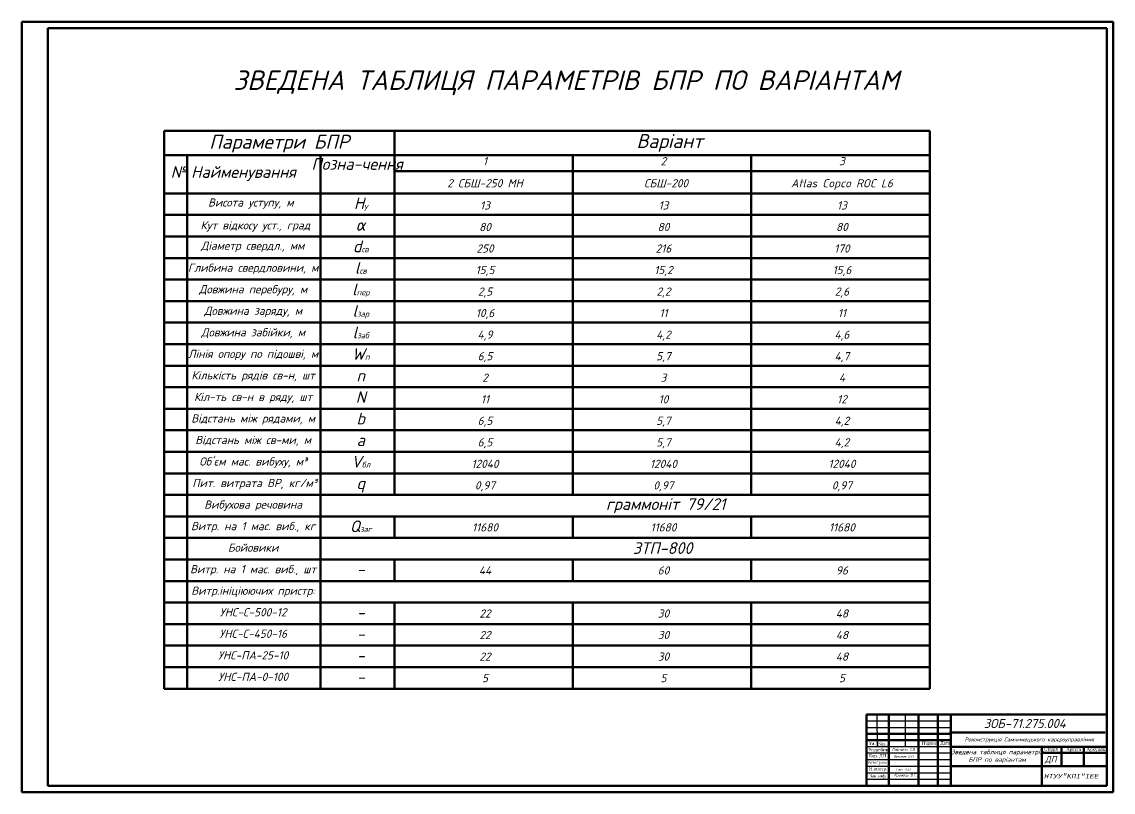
# Model space of a CAD drawing. Header units: millimetres. Extents: x 1555 to 5750, y -1109 to 1444.
# Drawn here: x 1555 to 2396, y 850 to 1444 of the extents above; entities that cross this region are included whole.
import ezdxf

# ---------------------------------------------------------------- set-up
doc = ezdxf.new("R2010")
doc.units = ezdxf.units.MM
doc.layers.add('Вставка', color=7, linetype='Continuous')

# ---------------------------------------------------------------- blocks, each defined once
blk = doc.blocks.new('A$C3CA734DA')
at = {"color": 1, "lineweight": 50}
for p, q in [((0, 0), (594, 0)), ((0, -841), (0, 0)), ((594, 0), (594, -841)), ((594, -841), (0, -841))]:
    blk.add_line(p, q, dxfattribs=at)

msp = doc.modelspace()

# ---------------------------------------------------------------- linework, layer by layer
at = {"lineweight": 80}
for p, q in [((1575.1645, 1439.2759), (2391.1645, 1439.2759)), ((1575.1645, 855.2759), (1575.1645, 1439.2759)), ((2391.1645, 1439.2759), (2391.1645, 855.2759)), ((2206.1645, 910.2759), (2206.1645, 855.2759)), ((2391.1645, 910.2759), (2206.1645, 910.2759)), ((2223.1645, 910.2759), (2223.1645, 855.2759)), ((2246.1645, 910.2759), (2246.1645, 855.2759)), ((2261.1645, 910.2759), (2261.1645, 855.2759)), ((2271.1645, 910.2759), (2271.1645, 855.2759)), ((2269.9299, 896.2284), (2389.9299, 896.2284)), ((2271.1645, 885.2759), (2391.1645, 885.2759)), ((2341.3072, 885.561), (2341.3072, 855.561)), ((2356.3072, 885.561), (2356.3072, 870.561)), ((2373.6645, 885.2759), (2373.6645, 870.2759)), ((2391.3072, 880.561), (2341.3072, 880.561)), ((2271.1645, 870.2759), (2391.1645, 870.2759)), ((2391.1645, 855.2759), (1575.1645, 855.2759))]:
    msp.add_line(p, q, dxfattribs=at)
at = {"lineweight": 50}
for p, q in [((1664.8099, 1360.1189), (2254.841, 1360.1189)), ((1664.8099, 930.0857), (1664.8099, 1360.1189)), ((1842.2656, 1360.1189), (1842.2656, 1079.514)), ((2254.841, 930.0857), (2254.841, 1360.1189)), ((1664.8099, 1341.4314), (2254.841, 1341.4314)), ((1682.5555, 1341.4314), (1682.5555, 930.0857)), ((1785.2219, 1341.4314), (1785.2219, 930.0857)), ((1979.7907, 1079.514), (1979.7907, 1341.4314)), ((2117.3159, 1079.514), (2117.3159, 1341.4314)), ((1842.2656, 1329.0312), (2254.841, 1329.0312)), ((1664.8099, 1311.8723), (2254.841, 1311.9581)), ((1664.8099, 1295.3549), (2254.841, 1295.3549)), ((1664.8099, 1278.7518), (2254.841, 1278.7518)), ((1664.8099, 1262.1486), (2254.841, 1262.1486)), ((1664.8099, 1245.5455), (2254.841, 1245.5455)), ((1664.8099, 1228.9424), (2254.841, 1228.9424)), ((1664.8099, 1212.3392), (2254.841, 1212.3392)), ((1664.8099, 1195.7361), (2254.841, 1195.7361)), ((1664.8099, 1179.1329), (2254.841, 1179.1329)), ((1664.8099, 1162.5298), (2254.841, 1162.5298)), ((1664.8099, 1145.9266), (2254.841, 1145.9266)), ((1664.8099, 1129.3235), (2254.841, 1129.3235)), ((1664.8099, 1112.7203), (2254.841, 1112.7203)), ((1664.8099, 1096.1172), (2254.841, 1096.1172)), ((1664.8099, 1079.514), (2254.841, 1079.514)), ((1664.8099, 1062.9109), (2254.841, 1062.9109)), ((1842.2656, 1062.9109), (1842.2656, 1046.3077)), ((1979.7907, 1046.3077), (1979.7907, 1062.9109)), ((2117.3159, 1046.3077), (2117.3159, 1062.9109)), ((1664.8099, 1046.3077), (2254.841, 1046.3077)), ((1664.8099, 1029.7046), (2254.841, 1029.7046)), ((1842.2656, 1029.7046), (1842.2656, 1013.1015)), ((1979.7907, 1013.1015), (1979.7907, 1029.7046)), ((2117.3159, 1013.1015), (2117.3159, 1029.7046)), ((1664.8099, 1013.1015), (2254.841, 1013.1015)), ((1664.8099, 996.4983), (2254.841, 996.4983)), ((1842.2656, 996.4983), (1842.2656, 930.0857)), ((1979.7907, 930.0857), (1979.7907, 996.4983)), ((2117.3159, 930.0857), (2117.3159, 996.4983)), ((1664.8099, 979.8952), (2254.841, 979.8952)), ((1664.8099, 963.292), (2254.841, 963.292)), ((1664.8099, 946.6889), (2254.841, 946.6889)), ((1664.8099, 930.0857), (2254.841, 930.0857)), ((2206.1645, 895.2759), (2271.1645, 895.2759)), ((2271.1645, 890.2759), (2206.1645, 890.2759))]:
    msp.add_line(p, q, dxfattribs=at)
at = {"lineweight": 25}
for p, q in [((2214.121, 909.0716), (2214.2875, 885.1049)), ((2235.9402, 909.9038), (2235.9402, 885.2713)), ((2206.1645, 900.2759), (2206.1645, 905.2759)), ((2233.7749, 889.9315), (2233.4418, 890.2644)), ((2206.1645, 855.2759), (2206.1645, 860.2759))]:
    msp.add_line(p, q, dxfattribs=at)
at = {"lineweight": 30}
for p, q in [((2206.1645, 905.2759), (2271.1645, 905.2759)), ((2206.1645, 900.2759), (2271.1645, 900.2759)), ((2206.1645, 895.2759), (2271.1645, 895.2759)), ((2271.1645, 885.2759), (2206.1645, 885.2759)), ((2271.1645, 880.2759), (2206.1645, 880.2759)), ((2271.1645, 875.2759), (2206.1645, 875.2759)), ((2206.1645, 870.2759), (2271.1645, 870.2759)), ((2206.1645, 865.2759), (2271.1645, 865.2759)), ((2206.1645, 860.2759), (2271.1645, 860.2759))]:
    msp.add_line(p, q, dxfattribs=at)
at = {"layer": 'Вставка'}
msp.add_line((2396.1645, 861.9892), (2396.1645, 1444.2759), dxfattribs=at)

# ---------------------------------------------------------------- block references
at = {"lineweight": 25, "rotation": 270}
msp.add_blockref('A$C3CA734DA', (2396.1645, 1444.2759), dxfattribs=at)

# ---------------------------------------------------------------- texts
at = {"color": 0, "lineweight": 20, "insert": (1718.181, 1406.7637), "char_height": 15, "width": 733.213047, "attachment_point": 1}
msp.add_mtext('{\\fISOCPEUR|b0|i1|c204|p34;ЗВЕДЕНА ТАБЛИЦЯ\\fISOCPEUR|b0|i1|c0|p34; \\fISOCPEUR|b0|i1|c204|p34;ПАРАМЕТРІВ БПР ПО ВАРІАНТАМ}', dxfattribs=at)
at = {"attachment_point": 2}
for s, insert, char_height, width in [('{\\fISOCPEUR|b0|i1|c204|p34;\\H0.9998x;Параметри БПР\\Ftxt.shx|c0;}', (1753.5378, 1357.2095), 10.8, 177.455684), ('{\\fISOCPEUR|b0|i1|c204|p34;\\H0.9998x;Варіант\\Ftxt.shx|c0;}', (2054.4454, 1357.741), 10.8, 412.575398), ('{\\fISOCPEUR|b0|i1|c204|p34;Позна\\fISOCPEUR|b0|i1|c0|p34;-\\fISOCPEUR|b0|i1|c204|p34;чення}', (1813.5715, 1339.1233), 9, 57.968874), ('{\\fISOCPEUR|b0|i1|c204|p34;1}', (1912.0846, 1339.9718), 6.3, 140.085211), ('{\\fISOCPEUR|b0|i1|c204|p34;2}', (2049.6098, 1339.9718), 6.3, 140.085211), ('{\\fISOCPEUR|b0|i1|c204|p34;3}', (2187.1349, 1339.9718), 6.3, 140.085211), ('{\\fISOCPEUR|b0|i1|c204|p34;№}', (1675.9703, 1332.9756), 9, 17.745567), ('{\\fISOCPEUR|b0|i1|c204|p34;Найменування}', (1725.9854, 1332.9756), 9, 86.859889), ('{\\fISOCPEUR|b0|i1|c204|p34;2 СБШ-250 МН}', (1912.0846, 1322.9683), 6.3, 140.085211), ('{\\fISOCPEUR|b0|i1|c204|p34; СБШ-2\\fISOCPEUR|b0|i1|c0|p34;0\\fISOCPEUR|b0|i1|c204|p34;0 }', (2049.6098, 1322.9683), 6.3, 140.085211), ('{\\fISOCPEUR|b0|i1|c204|p34;Atlas Copco ROC L6}', (2187.1349, 1322.9683), 6.3, 140.085211), ('{\\fISOCPEUR|b0|i1|c204|p34;Висота уступу, м}', (1731.6533, 1308.1252), 6.3, 103.315749), ('{\\fISOCPEUR|b0|i1|c204|p34;Н\\H0.5x;у}', (1816.3478, 1308.8378), 9, 57.267302), ('{\\fISOCPEUR|b0|i1|c0|p34;13}', (1912.0871, 1305.8352), 6.3, 140.085211), ('{\\fISOCPEUR|b0|i1|c0|p34;13}', (2049.6123, 1305.8352), 6.3, 140.085211), ('{\\fISOCPEUR|b0|i1|c0|p34;13}', (2187.1374, 1305.8352), 6.3, 140.085211), ('{\\fISOCPEUR|b0|i1|c204|p34;Кут відкосу уст., град}', (1735.0979, 1290.5426), 6.3, 98.227372), ('{\\fISOCPEUR|b0|i1|c204|p32;α}', (1816.3478, 1292.2347), 9, 57.267302), ('{\\fISOCPEUR|b0|i1|c0|p34;80}', (1912.0871, 1289.2321), 6.3, 140.085211), ('{\\fISOCPEUR|b0|i1|c0|p34;80}', (2049.6123, 1289.2321), 6.3, 140.085211), ('{\\fISOCPEUR|b0|i1|c0|p34;80}', (2187.1374, 1289.2321), 6.3, 140.085211), ('{\\fISOCPEUR|b0|i1|c204|p34;Діаметр свердл., мм}', (1733.0425, 1274.8079), 6.3, 103.434963), ('{\\fISOCPEUR|b0|i1|c0|p34;d\\fISOCPEUR|b0|i1|c204|p34;\\H0.5x;св}', (1816.3478, 1275.6315), 9, 57.267302), ('{\\fISOCPEUR|b0|i1|c0|p34;250}', (1912.0871, 1272.6289), 6.3, 140.085211), ('{\\fISOCPEUR|b0|i1|c0|p34;216}', (2049.6123, 1272.6289), 6.3, 140.085211), ('{\\fISOCPEUR|b0|i1|c0|p34;170}', (2187.1374, 1272.6289), 6.3, 140.085211), ('{\\fISOCPEUR|b0|i1|c204|p34;Глибина свердловини, м}', (1733.4187, 1257.8312), 6.3, 100.64875), ('{\\fISOCPEUR|b0|i1|c0|p34;l\\fISOCPEUR|b0|i1|c204|p34;\\H0.5x;св}', (1816.3478, 1259.0284), 9, 57.267302), ('{\\fISOCPEUR|b0|i1|c204|p34;15,5}', (1912.0871, 1256.0258), 6.3, 140.085211), ('{\\fISOCPEUR|b0|i1|c204|p34;15,2}', (2049.6123, 1256.0258), 6.3, 140.085211), ('{\\fISOCPEUR|b0|i1|c204|p34;15,6}', (2187.1374, 1256.0258), 6.3, 140.085211), ('{\\fISOCPEUR|b0|i1|c204|p34;Довжина перебуру, м}', (1733.4187, 1241.2281), 6.3, 100.64875), ('{\\fISOCPEUR|b0|i1|c0|p34;l\\fISOCPEUR|b0|i1|c204|p34;\\H0.5x;пер}', (1816.3478, 1242.4252), 9, 57.267302), ('{\\fISOCPEUR|b0|i1|c0|p34;2\\fISOCPEUR|b0|i1|c204|p34;,\\fISOCPEUR|b0|i1|c0|p34;5}', (1912.0871, 1239.4226), 6.3, 140.085211), ('{\\fISOCPEUR|b0|i1|c204|p34;2,2}', (2049.6123, 1239.4226), 6.3, 140.085211), ('{\\fISOCPEUR|b0|i1|c204|p34;2,6}', (2187.1374, 1239.4226), 6.3, 140.085211), ('{\\fISOCPEUR|b0|i1|c204|p34;Довжина заряду, м}', (1733.4187, 1224.6249), 6.3, 100.64875), ('{\\fISOCPEUR|b0|i1|c0|p34;l\\fISOCPEUR|b0|i1|c204|p34;\\H0.5x;зар}', (1816.3478, 1225.8221), 9, 57.267302), ('{\\fISOCPEUR|b0|i1|c204|p34;10,6}', (1912.0871, 1222.8195), 6.3, 140.085211), ('{\\fISOCPEUR|b0|i1|c204|p34;11}', (2049.6123, 1222.8195), 6.3, 140.085211), ('{\\fISOCPEUR|b0|i1|c204|p34;11}', (2187.1374, 1222.8195), 6.3, 140.085211), ('{\\fISOCPEUR|b0|i1|c204|p34;Довжина забійки, м}', (1733.4187, 1208.0218), 6.3, 100.64875), ('{\\fISOCPEUR|b0|i1|c0|p34;l\\fISOCPEUR|b0|i1|c204|p34;\\H0.5x;заб}', (1816.3478, 1209.2189), 9, 57.267302), ('{\\fISOCPEUR|b0|i1|c204|p34;4,9}', (1912.0871, 1206.2163), 6.3, 140.085211), ('{\\fISOCPEUR|b0|i1|c204|p34;4,2}', (2049.6123, 1206.2163), 6.3, 140.085211), ('{\\fISOCPEUR|b0|i1|c204|p34;4,6}', (2187.1374, 1206.2163), 6.3, 140.085211), ('{\\fISOCPEUR|b0|i1|c204|p34;Лінія опору по підошві, м}', (1733.4187, 1191.4186), 6.3, 102.127571), ('{\\fISOCPEUR|b0|i1|c0|p34;W\\fISOCPEUR|b0|i1|c204|p34;\\H0.5x;п}', (1816.3478, 1192.6158), 9, 57.267302), ('{\\fISOCPEUR|b0|i1|c204|p34;6,5}', (1912.0871, 1189.6132), 6.3, 140.085211), ('{\\fISOCPEUR|b0|i1|c204|p34;5,7}', (2049.6123, 1189.6132), 6.3, 140.085211), ('{\\fISOCPEUR|b0|i1|c204|p34;4,7}', (2187.1374, 1189.6132), 6.3, 140.085211), ('{\\fISOCPEUR|b0|i1|c204|p34;Кількість рядів св-н, шт}', (1733.4187, 1174.8155), 6.3, 100.64875), ('{\\fISOCPEUR|b0|i1|c0|p34;n}', (1816.3478, 1176.0126), 9, 57.267302), ('{\\fISOCPEUR|b0|i1|c204|p34;2}', (1912.0871, 1173.01), 6.3, 140.085211), ('{\\fISOCPEUR|b0|i1|c204|p34;3}', (2049.6123, 1173.01), 6.3, 140.085211), ('{\\fISOCPEUR|b0|i1|c204|p34;4}', (2187.1374, 1173.01), 6.3, 140.085211), ('{\\fISOCPEUR|b0|i1|c204|p34;Кіл-ть св-н в ряду, шт}', (1733.4187, 1158.2123), 6.3, 100.64875), ('{\\fISOCPEUR|b0|i1|c0|p34;N}', (1816.3478, 1159.4095), 9, 57.267302), ('{\\fISOCPEUR|b0|i1|c204|p34;11}', (1912.0871, 1156.4069), 6.3, 140.085211), ('{\\fISOCPEUR|b0|i1|c204|p34;10}', (2049.6123, 1156.4069), 6.3, 140.085211), ('{\\fISOCPEUR|b0|i1|c204|p34;12}', (2187.1374, 1156.4069), 6.3, 140.085211), ('{\\fISOCPEUR|b0|i1|c204|p34;Відстань між рядами, м}', (1733.4187, 1141.6092), 6.3, 100.64875), ('{\\fISOCPEUR|b0|i1|c0|p34;b}', (1816.3478, 1142.8064), 9, 57.267302), ('{\\fISOCPEUR|b0|i1|c204|p34;6,5}', (1912.0871, 1139.8037), 6.3, 140.085211), ('{\\fISOCPEUR|b0|i1|c204|p34;5,7}', (2049.6123, 1139.8037), 6.3, 140.085211), ('{\\fISOCPEUR|b0|i1|c204|p34;4,2}', (2187.1374, 1139.8037), 6.3, 140.085211), ('{\\fISOCPEUR|b0|i1|c204|p34;Відстань між св-ми, м}', (1733.4187, 1125.006), 6.3, 100.64875), ('{\\fISOCPEUR|b0|i1|c204|p34;а}', (1816.3478, 1126.2032), 9, 57.267302), ('{\\fISOCPEUR|b0|i1|c204|p34;6,5}', (1912.0871, 1123.2006), 6.3, 140.085211), ('{\\fISOCPEUR|b0|i1|c204|p34;5,7}', (2049.6123, 1123.2006), 6.3, 140.085211), ('{\\fISOCPEUR|b0|i1|c204|p34;4,2}', (2187.1374, 1123.2006), 6.3, 140.085211), ("{\\fISOCPEUR|b0|i1|c204|p34;Об'єм мас. вибуху, м\\fISOCPEUR|b0|i1|c204|p32;³}", (1733.4187, 1108.4029), 6.3, 102.127571), ('{\\fISOCPEUR|b0|i1|c204|p34;V\\H0.5x;бл}', (1816.3478, 1109.6001), 9, 57.267302), ('{\\fISOCPEUR|b0|i1|c204|p34;12040}', (1912.0871, 1106.5975), 6.3, 140.085211), ('{\\fISOCPEUR|b0|i1|c204|p34;12040}', (2049.6123, 1106.5975), 6.3, 140.085211), ('{\\fISOCPEUR|b0|i1|c204|p34;12040}', (2187.1374, 1106.5975), 6.3, 140.085211), ('{\\fISOCPEUR|b0|i1|c204|p34;Пит. витрата ВР, кг/м\\fISOCPEUR|b0|i1|c204|p32;³}', (1734.4599, 1091.7998), 6.3, 100.64875), ('{\\fISOCPEUR|b0|i1|c0|p34;q}', (1816.3478, 1092.9969), 9, 57.267302), ('{\\fISOCPEUR|b0|i1|c204|p34;0,97}', (1912.0871, 1089.9943), 6.3, 140.085211), ('{\\fISOCPEUR|b0|i1|c204|p34;0,97}', (2049.6123, 1089.9943), 6.3, 140.085211), ('{\\fISOCPEUR|b0|i1|c204|p34;0,97}', (2187.1374, 1089.9943), 6.3, 140.085211), ('{\\fISOCPEUR|b0|i1|c204|p34;граммоніт 79/21}', (2051.3683, 1076.9016), 9, 140.085211), ('{\\fISOCPEUR|b0|i1|c204|p34;Вибухова речовина}', (1733.4187, 1075.1966), 6.3, 100.64875), ('{\\fISOCPEUR|b0|i1|c0|p34;Q\\fISOCPEUR|b0|i1|c204|p34;\\H0.5x;заг}', (1816.3478, 1059.7906), 9, 57.267302), ('{\\fISOCPEUR|b0|i1|c204|p34;Витр. на 1 мас. виб., кг}', (1733.4187, 1058.5935), 6.3, 102.127571), ('{\\fISOCPEUR|b0|i1|c0|p34;11680}', (1912.0871, 1057.6123), 6.3, 140.085211), ('{\\fISOCPEUR|b0|i1|c0|p34;11680}', (2049.6123, 1057.6123), 6.3, 140.085211), ('{\\fISOCPEUR|b0|i1|c0|p34;11680}', (2187.1374, 1057.6123), 6.3, 140.085211), ('{\\fISOCPEUR|b0|i1|c204|p34;ЗТП-800}', (2048.9562, 1042.9765), 9, 140.085211), ('{\\fISOCPEUR|b0|i1|c204|p34;Бойовики}', (1733.4187, 1041.9903), 6.3, 100.64875), ('{\\fISOCPEUR|b0|i1|c204|p34;Витр. на 1 мас. виб., шт}', (1733.4187, 1025.3872), 6.3, 102.127571), ('{\\fISOCPEUR|b0|i1|c204|p34;-}', (1816.3478, 1026.5843), 9, 57.267302), ('{\\fISOCPEUR|b0|i1|c0|p34;44}', (1912.0871, 1024.4061), 6.3, 140.085211), ('{\\fISOCPEUR|b0|i1|c0|p34;60}', (2049.6123, 1024.4061), 6.3, 140.085211), ('{\\fISOCPEUR|b0|i1|c0|p34;96}', (2187.1374, 1024.4061), 6.3, 140.085211), ('{\\fISOCPEUR|b0|i1|c204|p34;Витр.ініціюючих пристр:}', (1733.4187, 1008.784), 6.3, 109.6487), ('{\\fISOCPEUR|b0|i1|c0|p34; }', (1912.0871, 1007.8029), 6.3, 140.085211), ('{\\fISOCPEUR|b0|i1|c0|p34; }', (2049.6123, 1007.8029), 6.3, 140.085211), ('{\\fISOCPEUR|b0|i1|c0|p34; }', (2187.1374, 1007.8029), 6.3, 140.085211), ('{\\fISOCPEUR|b0|i1|c204|p34;УНС-С-500-12}', (1733.4187, 992.1809), 6.3, 100.64875), ('{\\fISOCPEUR|b0|i1|c204|p34;-}', (1816.3478, 993.378), 9, 57.267302), ('{\\fISOCPEUR|b0|i1|c0|p34;22}', (1912.0871, 991.1998), 6.3, 140.085211), ('{\\fISOCPEUR|b0|i1|c0|p34;30}', (2049.6123, 991.1998), 6.3, 140.085211), ('{\\fISOCPEUR|b0|i1|c0|p34;48}', (2187.1374, 991.1998), 6.3, 140.085211), ('{\\fISOCPEUR|b0|i1|c204|p34;УНС-С-450-16}', (1733.4187, 975.5777), 6.3, 100.64875), ('{\\fISOCPEUR|b0|i1|c204|p34;-}', (1816.3478, 976.7749), 9, 57.267302), ('{\\fISOCPEUR|b0|i1|c0|p34;22}', (1912.0871, 974.5966), 6.3, 140.085211), ('{\\fISOCPEUR|b0|i1|c0|p34;30}', (2049.6123, 974.5966), 6.3, 140.085211), ('{\\fISOCPEUR|b0|i1|c0|p34;48}', (2187.1374, 974.5966), 6.3, 140.085211), ('{\\fISOCPEUR|b0|i1|c204|p34;УНС-ПА-25-10}', (1733.4187, 958.9746), 6.3, 100.64875), ('{\\fISOCPEUR|b0|i1|c204|p34;-}', (1816.3478, 960.1717), 9, 57.267302), ('{\\fISOCPEUR|b0|i1|c0|p34;22}', (1912.0871, 957.9935), 6.3, 140.085211), ('{\\fISOCPEUR|b0|i1|c0|p34;30}', (2049.6123, 957.9935), 6.3, 140.085211), ('{\\fISOCPEUR|b0|i1|c0|p34;48}', (2187.1374, 957.9935), 6.3, 140.085211), ('{\\fISOCPEUR|b0|i1|c204|p34;УНС-ПА-0-100}', (1733.4187, 942.3714), 6.3, 100.64875), ('{\\fISOCPEUR|b0|i1|c204|p34;-}', (1816.3478, 943.5686), 9, 57.267302), ('{\\fISOCPEUR|b0|i1|c0|p34;5}', (1912.0871, 941.3903), 6.3, 140.085211), ('{\\fISOCPEUR|b0|i1|c0|p34;5}', (2049.6123, 941.3903), 6.3, 140.085211), ('{\\fISOCPEUR|b0|i1|c0|p34;5}', (2187.1374, 941.3903), 6.3, 140.085211)]:
    msp.add_mtext(s, dxfattribs=dict(at, insert=insert, char_height=char_height, width=width))
at = {"color": 0, "lineweight": 30}
for s, insert, char_height, width, attachment_point in [('{\\fISOCPEUR|b0|i1|c204|p34;\\H1.1667x;\\C256;ЗОБ-\\fISOCPEUR|b0|i1|c0|p34;7\\fISOCPEUR|b0|i1|c204|p34;1.\\fISOCPEUR|b0|i1|c0|p34;275\\fISOCPEUR|b0|i1|c204|p34;.\\fISOCPEUR|b0|i1|c0|p34;0\\fISOCPEUR|b0|i1|c204|p34;04}', (2328.0474, 906.7415), 6, 57.974266, 2), ('{\\fISOCPEUR|b0|i1|c204|p34;\\C256;Ліщишин С.В.}', (2234.8311, 884.3252), 2, 23, 2), ('{\\fISOCPEUR|b0|i1|c204|p34;Зведена таблиця параметрів БПР по варіантам}', (2306.7618, 883.03), 3.5, 70, 2), ('\\pi2;{\\fISOCPEUR|b0|i1|c204|p34;\\C256;Фролов О.О.}', (2233.7749, 878.7803), 2, 23, 2), ('\\pi2;{\\fISOCPEUR|b0|i1|c204|p34;\\C256;Ган А.Л.}', (2233.6084, 868.7942), 2, 23, 2), ('\\pi2;{\\fISOCPEUR|b0|i1|c204|p34;\\C256;Кравець В.Г.}', (2234.9976, 864.4917), 2, 23, 2), ('{\\fISOCTEUR|b0|i1|c204|p49;НТУУ"КПІ"ІЕЕ}', (2343.0333, 864.423), 3.5, 46.664098, 1)]:
    msp.add_mtext(s, dxfattribs=dict(at, insert=insert, char_height=char_height, width=width, attachment_point=attachment_point))
at = {"lineweight": 20, "attachment_point": 1}
for s, insert, char_height, width in [('\\pi10.515;{\\fISOCPEUR|b0|i1|c204|p34;Реконструкція Самчинецького карєроуправління}', (2271.1645, 892.441), 3, 120), ('{\\fTimes New Roman|b0|i0|c204|p18;Розробив}', (2207.5715, 884.2472), 2.5, 16.045455), ('{\\fTimes New Roman|b0|i0|c204|p18;Зм.}', (2207.7399, 889.1034), 2.5, 16.045455), ('{\\fTimes New Roman|b0|i0|c204|p18;Кіл..}', (2214.9456, 889.0147), 2.5, 16.045455), ('{\\fTimes New Roman|b0|i0|c204|p18;Підпис}', (2248.77, 889.152), 2.5, 16.045455), ('{\\fTimes New Roman|b0|i0|c204|p18;Дата}', (2262.9228, 889.4322), 2.5, 16.045455), ('{\\fTimes New Roman|b0|i0|c204|p18;Стадія}', (2342.8045, 884.8081), 2.5, 16.045455), ('{\\fTimes New Roman|b0|i0|c204|p18;Аркуш}', (2359.961, 884.4618), 2.5, 14.281042), ('{\\fTimes New Roman|b0|i0|c204|p18;Аркушів}', (2375.656, 884.523), 2.5, 16.045455), ('{\\fTimes New Roman|b0|i0|c204|p18;Консульт}', (2207.2297, 874.6748), 2.5, 16.045455), ('{\\fTimes New Roman|b0|i0|c204|p18;Кер. ДП}', (2207.8274, 879.6051), 2.5, 16.045455), ('{\\fISOCPEUR|b0|i1|c204|p34;ДП}', (2343.5549, 878.1773), 5, 16.045455), ('{\\fTimes New Roman|b0|i0|c204|p18;Н.контр.}', (2207.994, 869.7297), 2.5, 16.045455), ('{\\fTimes New Roman|b0|i0|c204|p18;Зав.каф\\fTimes New Roman|b0|i1|c204|p18;.}', (2208.2914, 864.134), 2.5, 16.045455)]:
    msp.add_mtext(s, dxfattribs=dict(at, insert=insert, char_height=char_height, width=width))

doc.saveas('drawing.dxf')
